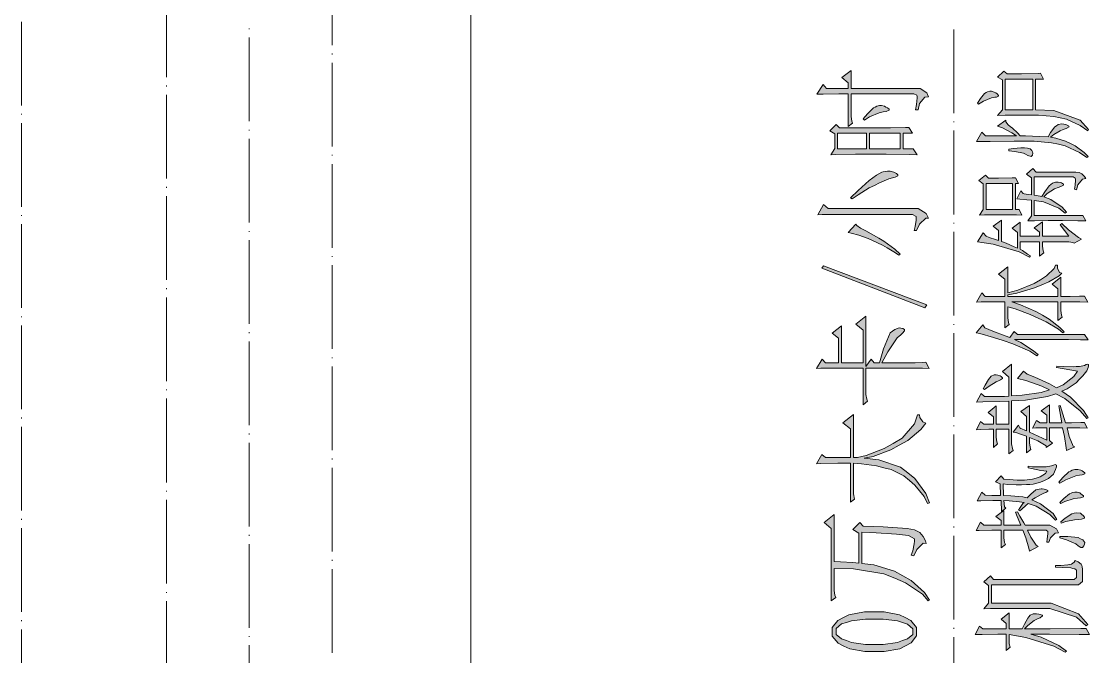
# Model space of a CAD drawing. Header units: millimetres. Extents: x 210 to 63265, y -7201 to 22496.
# Drawn here: x 34026 to 36604, y 9044 to 10577 of the extents above; entities that cross this region are included whole.
import ezdxf

# ---------------------------------------------------------------- set-up
doc = ezdxf.new("R2010")
doc.units = ezdxf.units.MM

msp = doc.modelspace()

# ---------------------------------------------------------------- hatches: boundary and pattern name
h = msp.add_hatch(color=0)
h.dxf.hatch_style = 2
h.paths.add_polyline_path([(36021, 10402.1), (35998.5, 10402.1), (35960.7, 10401.8), (35945.7, 10401.2), (35960.7, 10424.5), (35968.8, 10415.2), (36021, 10415.2), (36021, 10429.1), (36006, 10441.3), (36028, 10458.8), (36028, 10415.2), (36183.6, 10415.2), (36194.7, 10415.2), (36210.4, 10405), (36214.9, 10394.8), (36206.3, 10394.3), (36193.4, 10379), (36189.5, 10364), (36183.6, 10364), (36185.9, 10376.7), (36187.7, 10392.5), (36187.2, 10395.7), (36186.5, 10398.9), (36179.5, 10402.1), (36173.2, 10402.1), (36028, 10402.1), (36028, 10353.8), (36028, 10347.9), (36029.8, 10336.6), (36031.5, 10331.6), (36021, 10323.2)])
h = msp.add_hatch(color=0)
h.paths.add_polyline_path([(36599, 10313), (36581.1, 10325.7), (36547.7, 10341.3), (36532.3, 10344.3), (36516.9, 10347.2), (36480.6, 10350.6), (36459.6, 10350.8), (36438.7, 10351), (36399.7, 10350.8), (36381.6, 10350.2), (36393.3, 10363.3), (36393.3, 10435.8), (36381.6, 10442.4), (36396.8, 10457.2), (36404.9, 10450.6), (36439.2, 10450.6), (36479.3, 10451.1), (36485, 10451.7), (36492, 10437.7), (36473.4, 10437.7), (36473.4, 10363.3), (36517.1, 10362.4), (36581.1, 10338.6), (36601.3, 10315.9)])
h.paths.add_polyline_path([(36400.2, 10363.3), (36466.4, 10363.3), (36466.4, 10437.7), (36400.2, 10437.7)])
h = msp.add_hatch(color=0)
h.dxf.hatch_style = 2
h.paths.add_polyline_path([(36333, 10380.1), (36340, 10390.7), (36350.3, 10403.2), (36353.7, 10405.2), (36357.3, 10407), (36362.5, 10408.9), (36364.3, 10408.9), (36367.2, 10408.9), (36373.6, 10406.6), (36377, 10404.3), (36380.6, 10401.9), (36384, 10398.5), (36384, 10397.7), (36384, 10396.2), (36379.3, 10394.4), (36374.7, 10394.1), (36367.2, 10392.6), (36347.5, 10384.2), (36335.3, 10377.3)])
h = msp.add_hatch(color=0)
h.dxf.hatch_style = 2
h.paths.add_polyline_path([(36057.1, 10341.8), (36067.5, 10353.8), (36082, 10368.1), (36086.1, 10370.1), (36090, 10372.2), (36096.5, 10374.4), (36098.8, 10374.4), (36101.7, 10374.4), (36108.5, 10372.2), (36112.2, 10370.1), (36116, 10368.1), (36119.7, 10365.1), (36119.7, 10364), (36119.7, 10362.8), (36112.8, 10359.9), (36105.8, 10358.5), (36095.4, 10356.1), (36072.7, 10346.5), (36060.5, 10339)])
h = msp.add_hatch(color=0)
h.dxf.hatch_style = 2
h.paths.add_polyline_path([(36330.7, 10287.1), (36343.4, 10309.5), (36352.7, 10301), (36427.1, 10301), (36416, 10308.4), (36393.3, 10320), (36381.6, 10324.3), (36401.5, 10338.3), (36401.5, 10335), (36406.7, 10327.5), (36411.9, 10323.4), (36417.2, 10319.1), (36429.4, 10308), (36436.4, 10301), (36449.1, 10301), (36482.9, 10299.6), (36503.8, 10298.2), (36509.6, 10308.9), (36519.4, 10322.3), (36523.5, 10325.2), (36527.6, 10328.1), (36536.6, 10329.9), (36541.6, 10329), (36546.4, 10328.1), (36552.3, 10325.4), (36553.2, 10323.8), (36554.1, 10322.2), (36547.3, 10318.2), (36539.8, 10315.9), (36532.3, 10313), (36517.1, 10303.9), (36509.6, 10297.3), (36521.7, 10295.5), (36545.7, 10288), (36557.3, 10282.4), (36568.9, 10276.9), (36590.4, 10261), (36600.3, 10250.8), (36596.7, 10249), (36579.3, 10261), (36545, 10276.9), (36528.2, 10280.7), (36511.3, 10284.2), (36470, 10288), (36445.7, 10288), (36421.2, 10288), (36363.8, 10287.6)])
h = msp.add_hatch(color=0)
h.paths.add_polyline_path([(36095.4, 10320.4), (36123.3, 10320.4), (36159.3, 10320.9), (36167.3, 10321.3), (36176.6, 10307.5), (36153.4, 10307.5), (36153.4, 10269.2), (36177.9, 10269.2), (36187.2, 10255.4), (36168.6, 10255.8), (36112.8, 10256.3), (36075.7, 10256.3), (36038.5, 10256.3), (35990.4, 10255.8), (35979.3, 10255.4), (35988.6, 10270.3), (35988.6, 10305.5), (35977, 10313), (35992, 10327.9), (36000.2, 10320.4)])
h.paths.add_polyline_path([(36072.2, 10269.2), (36146.4, 10269.2), (36146.4, 10307.5), (36072.2, 10307.5)])
h.paths.add_polyline_path([(35995.6, 10269.2), (36065.2, 10269.2), (36065.2, 10307.5), (35995.6, 10307.5)])
h = msp.add_hatch(color=0)
h.dxf.hatch_style = 2
h.paths.add_polyline_path([(36408.5, 10268.5), (36420.1, 10270.3), (36437.5, 10272.2), (36443.4, 10272.2), (36446.8, 10272.2), (36453.4, 10271.4), (36456.6, 10270.3), (36459.8, 10269.4), (36464.1, 10265.3), (36465.4, 10262.1), (36466.4, 10258.7), (36465.9, 10254.2), (36464.1, 10252.7), (36462.5, 10251.3), (36454.8, 10253.1), (36449.1, 10256.5), (36443.9, 10259.2), (36423.5, 10263.3), (36408.5, 10264.7)])
h = msp.add_hatch(color=0)
h.dxf.hatch_style = 2
h.paths.add_polyline_path([(36026.9, 10151.3), (36045, 10168.8), (36071.6, 10193), (36080.4, 10199.6), (36089, 10206.1), (36101.9, 10213.2), (36105.8, 10213.9), (36109.9, 10214.6), (36115.6, 10215.4), (36117.4, 10215.4), (36122.6, 10215.4), (36131, 10213.6), (36134.2, 10211.6), (36137.5, 10209.8), (36140.7, 10207), (36140.7, 10206.1), (36140.7, 10204.3), (36134.2, 10201), (36127.8, 10199.6), (36118.7, 10196.8), (36096.8, 10187.8), (36084.3, 10181.4), (36072, 10175.1), (36045, 10158.6), (36030.5, 10148.5)])
h = msp.add_hatch(color=0)
h.dxf.hatch_style = 2
h.paths.add_polyline_path([(36428.2, 10148.6), (36437.5, 10168.1), (36443.2, 10161.7), (36445.5, 10161.2), (36455.3, 10159.7), (36463, 10158.8), (36463, 10199.8), (36451.4, 10208), (36466.4, 10222), (36474.7, 10213.6), (36566.4, 10213.6), (36570.6, 10213.6), (36578.1, 10212.3), (36581.5, 10210.9), (36585, 10209.5), (36591.5, 10203), (36594.3, 10197.8), (36586.1, 10196), (36575.2, 10182.4), (36572.2, 10170.8), (36567.5, 10171.9), (36568.8, 10181.5), (36569.7, 10193.9), (36569.3, 10196.4), (36569.1, 10199.1), (36563.6, 10201.6), (36558.2, 10201.6), (36470, 10201.6), (36470, 10157.9), (36474.7, 10157), (36484, 10155.1), (36488.6, 10154.2), (36495.6, 10165.8), (36506.3, 10180.5), (36510.1, 10183.5), (36513.8, 10186.6), (36521, 10189.4), (36524.6, 10189.4), (36527.4, 10189.4), (36533, 10188.3), (36535.7, 10187.1), (36538.2, 10186), (36540.9, 10183.9), (36540.9, 10183), (36540.9, 10181.5), (36534.4, 10178.3), (36528, 10176.5), (36518.7, 10173.1), (36501.3, 10161.7), (36493.3, 10153.3), (36510.1, 10147.2), (36537.3, 10129.1), (36547.8, 10117), (36544.3, 10114.3), (36529.2, 10126.3), (36492, 10141.7), (36470, 10144.9), (36470, 10108.6), (36587.4, 10108.6), (36594.3, 10095.7), (36575.2, 10096), (36538.5, 10096.6), (36521.2, 10096.6), (36503.6, 10096.6), (36470.6, 10096), (36454.8, 10095.7), (36463, 10107.7), (36463, 10145.8), (36452.5, 10146.7), (36435.1, 10148.1)])
h = msp.add_hatch(color=0)
h.paths.add_polyline_path([(36424.6, 10185.8), (36424.6, 10123.4), (36433.9, 10123.4), (36439.8, 10109.6), (36426.9, 10110), (36401.1, 10110.5), (36388.1, 10110.5), (36375, 10110.5), (36349.8, 10110), (36337.6, 10109.6), (36346.9, 10123.4), (36346.9, 10184.8), (36336.4, 10193.2), (36352.7, 10206.2), (36359.6, 10198.7), (36384, 10198.7), (36416.5, 10199.3), (36424.6, 10199.8), (36431.6, 10185.8)])
h.paths.add_polyline_path([(36353.9, 10123.4), (36417.6, 10123.4), (36417.6, 10185.8), (36353.9, 10185.8)])
h = msp.add_hatch(color=0)
h.dxf.hatch_style = 2
h.paths.add_polyline_path([(36004.9, 10111.2), (35986.8, 10111.2), (35958.4, 10110.9), (35948, 10110.3), (35961.8, 10135.4), (35972.3, 10125.2), (36176.6, 10125.2), (36190, 10125.2), (36209.2, 10113.6), (36214.9, 10101.9), (36208.1, 10102.5), (36193.4, 10087.6), (36185.9, 10072.2), (36180.2, 10072.2), (36182.5, 10082.4), (36184.9, 10097.3), (36184.9, 10101.9), (36184.9, 10106.6), (36176.6, 10111.2), (36168.6, 10111.2)])
h = msp.add_hatch(color=0)
h.dxf.hatch_style = 2
h.paths.add_polyline_path([(36021.2, 10067.6), (36039.8, 10088), (36041.9, 10084.2), (36050.7, 10077.8), (36057.1, 10075.1), (36063.4, 10071.7), (36082.4, 10061.3), (36094.9, 10054.2), (36107.2, 10046.8), (36133.2, 10027.7), (36146.4, 10015.5), (36143, 10012.7), (36134.8, 10018.8), (36115.1, 10030.9), (36103.5, 10036.8), (36091.8, 10042.9), (36068.9, 10052.9), (36057.7, 10056.9), (36046.4, 10060.8), (36028.1, 10066.2)])
h = msp.add_hatch(color=0)
h.dxf.hatch_style = 2
h.paths.add_polyline_path([(36553.7, 10058.5), (36532.8, 10086.4), (36536.2, 10089.1), (36553, 10074.2), (36576.8, 10055.6), (36583.8, 10051.9), (36566.4, 10041.7), (36562.9, 10043.6), (36553.6, 10045.4), (36547.8, 10045.4), (36489.7, 10045.4), (36489.7, 10040.8), (36489.7, 10034.7), (36491.5, 10023.6), (36493.3, 10018.4), (36482.7, 10010.2), (36482.7, 10045.4), (36436.2, 10045.4), (36436.2, 10027.7), (36441.4, 10024.1), (36453.7, 10015.7), (36460.7, 10011.1), (36458.4, 10008.2), (36433.3, 10020.7), (36370.6, 10039.3), (36332.8, 10045.4), (36346.8, 10066.9), (36353.7, 10058.5), (36361.2, 10055.6), (36376.5, 10050.6), (36384, 10048.3), (36384, 10072.4), (36371.1, 10082.6), (36390.9, 10097.5), (36390.9, 10046.3), (36402.6, 10041.7), (36421.7, 10033.2), (36429.2, 10029.7), (36429.2, 10067.8), (36416.5, 10078), (36436.2, 10092.8), (36436.2, 10058.5), (36482.7, 10058.5), (36482.7, 10068.7), (36470, 10078.9), (36489.7, 10093.7), (36489.7, 10058.5)])
h = msp.add_hatch(color=0)
h.dxf.hatch_style = 2
h.paths.add_polyline_path([(36210.4, 9892.8), (36205.8, 9886.2), (35957.1, 9981.2), (35961.8, 9987.6)])
h = msp.add_hatch(color=0)
h.dxf.hatch_style = 2
h.paths.add_polyline_path([(36545.7, 9913.4), (36556.6, 9913.4), (36579.3, 9913.9), (36590.9, 9914.3), (36599, 9899.4), (36580.4, 9900), (36555.5, 9900.3), (36549.1, 9900.3), (36534.1, 9900.3), (36534.1, 9885.5), (36534.1, 9879.6), (36535.7, 9868.3), (36537.5, 9863.3), (36527.1, 9854.9), (36527.1, 9900.3), (36415.6, 9900.3), (36437.1, 9893.4), (36474.1, 9877.3), (36489.9, 9867.9), (36505.6, 9858.6), (36531.7, 9838.6), (36542.1, 9827.9), (36538.7, 9825.2), (36528.2, 9834), (36498.6, 9851.8), (36479.5, 9861), (36460.4, 9869.9), (36423.7, 9883.7), (36406.3, 9888.3), (36406.3, 9867.9), (36406.3, 9861.9), (36408.1, 9850.6), (36409.7, 9845.6), (36399.4, 9837.2), (36399.4, 9900.3), (36364.5, 9900.3), (36358.6, 9900.3), (36341.7, 9900), (36330.7, 9899.4), (36343.5, 9921.8), (36351.6, 9913.4), (36399.4, 9913.4), (36399.4, 9955.2), (36384.1, 9967.4), (36406.3, 9984.9), (36406.3, 9921.8), (36430.7, 9928.2), (36469.8, 9944.3), (36484.7, 9953.8), (36499.5, 9963.3), (36517.8, 9980.8), (36521.2, 9988.7), (36525.8, 9988.7), (36525.8, 9981.4), (36531.2, 9971.5), (36536.4, 9969.2), (36529.9, 9962.8), (36504.9, 9948.4), (36486.5, 9940.8), (36467.9, 9933.2), (36427.8, 9921.3), (36406.3, 9917.1), (36406.3, 9913.4), (36527.1, 9913.4), (36527.1, 9932), (36513.1, 9943.1), (36534.1, 9959.9), (36534.1, 9913.4)])
h = msp.add_hatch(color=0)
h.dxf.hatch_style = 2
h.paths.add_polyline_path([(36216.2, 9739.5), (36200.6, 9739.9), (36175.6, 9740.4), (36166.3, 9740.4), (36063.9, 9740.4), (36063.9, 9682.8), (36063.9, 9676.7), (36065.7, 9665.6), (36067.5, 9660.4), (36057, 9652), (36057, 9740.4), (35983.8, 9740.4), (35974.7, 9740.4), (35954.8, 9739.9), (35944.4, 9739.5), (35958.4, 9761.7), (35966.4, 9753.5), (35997.7, 9753.5), (35997.7, 9812.8), (35982.7, 9825), (36004.7, 9842.7), (36004.7, 9753.5), (36057, 9753.5), (36057, 9832.3), (36039.6, 9846.3), (36063.9, 9865.8), (36063.9, 9744.2), (36076.8, 9761.7), (36083.8, 9753.5), (36096.5, 9753.5), (36106.3, 9787.3), (36122.1, 9825.4), (36128, 9829.7), (36133.7, 9833.8), (36143.9, 9837.4), (36148.2, 9836.6), (36152.7, 9835.9), (36157, 9833.8), (36157, 9832.3), (36157, 9830.6), (36152.3, 9824.5), (36147.7, 9820.4), (36139.6, 9813.4), (36116.9, 9779.9), (36102.4, 9753.5), (36172.2, 9753.5), (36182.5, 9753.5), (36200.6, 9753.8), (36208.1, 9754.4)])
h = msp.add_hatch(color=0)
h.dxf.hatch_style = 2
h.paths.add_polyline_path([(36600.1, 9808.4), (36581.6, 9808.9), (36552.5, 9809.3), (36542.1, 9809.3), (36422.4, 9809.3), (36437.6, 9801.9), (36466.1, 9783.7), (36479.3, 9773.1), (36475.9, 9770.3), (36459.1, 9781), (36418.7, 9799.3), (36395.2, 9806.9), (36371.6, 9814.6), (36338.9, 9823.8), (36329.6, 9825.2), (36345.9, 9844.7), (36350.5, 9837.2), (36369.7, 9829.8), (36399.9, 9818.2), (36410.8, 9813.9), (36421.4, 9828.8), (36429.4, 9821.4), (36590.9, 9821.4)])
h = msp.add_hatch(color=0)
h.dxf.hatch_style = 2
h.paths.add_polyline_path([(36330.7, 9591.7), (36340, 9611.4), (36348, 9604.8), (36371.3, 9604.8), (36371.3, 9622.5), (36358.4, 9633.6), (36378.2, 9649.5), (36378.2, 9604.8), (36408.5, 9604.8), (36408.5, 9660.6), (36385.2, 9660.1), (36346.2, 9659.2), (36330.7, 9658.6), (36342.3, 9679.2), (36350.3, 9671.7), (36369.5, 9671.7), (36398.6, 9672.2), (36408.5, 9672.6), (36408.5, 9718.2), (36393.4, 9732.2), (36415.5, 9749.9), (36415.5, 9673.7), (36440.5, 9674.9), (36486.3, 9681.9), (36507.2, 9687.6), (36488.6, 9696.9), (36449.8, 9710.7), (36429.4, 9715.4), (36444.4, 9733.1), (36452.7, 9725.7), (36471.3, 9718.8), (36506.7, 9702.5), (36523.5, 9693.2), (36539.8, 9700.1), (36565.4, 9720), (36574.7, 9733.1), (36523.5, 9741.5), (36524.8, 9745.2), (36540.3, 9744.3), (36563.6, 9743.8), (36571.3, 9744.3), (36578.8, 9744.7), (36590.9, 9747), (36595.6, 9749), (36598.5, 9749.9), (36601.3, 9749), (36601.3, 9747), (36601.3, 9746.1), (36599.9, 9741.5), (36598.5, 9737.7), (36597, 9734), (36587.5, 9722), (36579.3, 9713.6), (36571.3, 9705.2), (36549.6, 9690.8), (36536.4, 9684.8), (36557.3, 9670.3), (36589.2, 9638.2), (36600.3, 9620.5), (36596.7, 9618.7), (36580.6, 9637.4), (36543.4, 9667.1), (36522.4, 9678.3), (36502, 9671.7), (36448.5, 9663.3), (36415.5, 9661.5), (36415.5, 9564), (36415.5, 9557.9), (36417.2, 9546.7), (36418.9, 9541.6), (36408.5, 9533.2), (36408.5, 9592.8), (36378.2, 9592.8), (36378.2, 9579.8), (36378.2, 9573.7), (36380, 9562.6), (36381.6, 9557.4), (36371.3, 9549), (36371.3, 9592.8), (36360.2, 9592.8), (36340, 9592.3)])
h = msp.add_hatch(color=0)
h.dxf.hatch_style = 2
h.paths.add_polyline_path([(36346.9, 9690.3), (36351.6, 9699.6), (36359.3, 9712.8), (36362.5, 9716.8), (36365.7, 9720.7), (36373.2, 9724.3), (36377.7, 9723.8), (36382, 9723.4), (36388.1, 9721.4), (36389.9, 9720), (36391.7, 9718.8), (36393.4, 9716.8), (36393.4, 9715), (36388.8, 9711.8), (36384.1, 9709.8), (36377.7, 9707.5), (36360.9, 9696.9), (36350.3, 9688.5)])
h = msp.add_hatch(color=0)
h.dxf.hatch_style = 2
h.paths.add_polyline_path([(36547.8, 9541.6), (36547.3, 9548.1), (36542.6, 9575.5), (36538.5, 9596.4), (36507.2, 9596.4), (36507.2, 9565.8), (36514.2, 9559.4), (36499, 9549), (36499, 9552.7), (36478.8, 9564.9), (36458.6, 9573.1), (36458.6, 9565.8), (36458.6, 9560.3), (36460.2, 9549.5), (36462, 9544.3), (36451.6, 9536.1), (36451.6, 9576), (36441.6, 9579.8), (36425.5, 9584.8), (36419, 9586.2), (36431.7, 9603), (36435.3, 9596.4), (36437.6, 9595.1), (36445.7, 9591.4), (36451.6, 9589.1), (36451.6, 9623.4), (36437.6, 9635.6), (36458.6, 9650.4), (36458.6, 9586.2), (36500.2, 9566.7), (36500.2, 9596.4), (36491.5, 9596.4), (36474.1, 9596), (36465.4, 9595.5), (36475.7, 9614.1), (36484, 9608.6), (36500.2, 9608.6), (36500.2, 9627.2), (36486.3, 9637.4), (36507.2, 9652.2), (36507.2, 9608.6), (36536.2, 9608.6), (36529.2, 9649.5), (36532.8, 9650.4), (36545.5, 9608.6), (36560.2, 9608.6), (36582.7, 9609.1), (36590.9, 9609.4), (36597.9, 9595.5), (36579.9, 9596), (36555.5, 9596.4), (36549.1, 9596.4), (36554.3, 9575.5), (36563.6, 9552.4), (36567.7, 9550.1)])
h = msp.add_hatch(color=0)
h.dxf.hatch_style = 2
h.paths.add_polyline_path([(36026.9, 9510.9), (35996.1, 9510.9), (35954.8, 9510.3), (35944.4, 9509.8), (35957.1, 9532.2), (35966.4, 9524.8), (36026.9, 9524.8), (36026.9, 9593.5), (36008.3, 9608.4), (36033.9, 9628.8), (36033.9, 9524.8), (36043.2, 9524.8), (36064.6, 9529.3), (36107.9, 9546.3), (36129.8, 9558.6), (36151.6, 9571), (36180.9, 9605.7), (36188.4, 9627.9), (36193.1, 9627.9), (36193.6, 9620.9), (36201.1, 9610.7), (36208.1, 9607.5), (36196.5, 9592.1), (36164.6, 9565.6), (36144.3, 9554.5), (36123.9, 9543.3), (36081.5, 9527.5), (36059.5, 9522.9), (36094.9, 9518.7), (36147.5, 9501), (36164.6, 9487.6), (36181.8, 9474), (36208.1, 9437.9), (36217.4, 9415), (36212.8, 9414.1), (36204.2, 9430.4), (36182, 9457.7), (36168.8, 9469), (36155.3, 9480.1), (36124.6, 9495.7), (36107, 9500.1), (36089.7, 9504.4), (36053, 9509.8), (36033.9, 9510.9), (36033.9, 9437.4), (36036.2, 9424.3), (36026.9, 9417)])
h = msp.add_hatch(color=0)
h.dxf.hatch_style = 2
h.paths.add_polyline_path([(36391.1, 9394.8), (36390.1, 9420.7), (36369.7, 9420.7), (36340.7, 9420.4), (36331.9, 9419.8), (36343.5, 9441.3), (36351.6, 9433.8), (36367.3, 9433.2), (36385.9, 9432.9), (36388.8, 9432.9), (36387.7, 9460.8), (36376.1, 9466.3), (36390.1, 9480.3), (36397, 9472.8), (36409.2, 9471.5), (36428.9, 9470.1), (36436.6, 9470.1), (36446.4, 9470.1), (36465.5, 9472.6), (36474.8, 9475.1), (36484.1, 9477.8), (36496.9, 9485.8), (36500.4, 9491.4), (36485.9, 9493.7), (36463.2, 9498), (36455, 9499.8), (36455, 9503.5), (36466.1, 9502.6), (36484.3, 9501.9), (36491.7, 9502.1), (36499, 9502.3), (36511.3, 9504.4), (36516.7, 9506.2), (36520.1, 9507.7), (36523.7, 9506.2), (36523.7, 9503.5), (36523.7, 9502.6), (36521.4, 9495.8), (36519, 9489.9), (36516.7, 9484.2), (36504.4, 9474), (36494.5, 9469.6), (36484.7, 9465.1), (36467, 9460.2), (36459.1, 9459.9), (36451.2, 9459.4), (36439.4, 9458.8), (36435.3, 9458.8), (36426, 9458.8), (36405.6, 9459.9), (36394.7, 9460.8), (36395.8, 9432.9), (36413.8, 9432.3), (36442.3, 9429.7), (36452.7, 9427.3), (36461.4, 9436.6), (36474, 9446.8), (36477.7, 9447.7), (36481.5, 9448.6), (36486.5, 9449.5), (36487.5, 9449.5), (36489.3, 9449.5), (36494, 9448.6), (36496.9, 9447.7), (36499.9, 9446.8), (36502.8, 9444.9), (36502.8, 9444), (36502.8, 9443.1), (36498.1, 9440.2), (36493.5, 9438.4), (36486.5, 9435.6), (36472, 9427.7), (36464.3, 9422.7), (36485.2, 9412.8), (36515.5, 9389.2), (36524.8, 9375.3), (36521.4, 9373.3), (36507.4, 9387.3), (36474.3, 9407.3), (36455, 9413.4), (36449.8, 9409.1), (36440, 9400.3), (36435.3, 9395.7), (36431.9, 9397.5), (36435.8, 9404.1), (36442.8, 9413.4), (36445.7, 9416.1), (36434.2, 9418), (36409.7, 9420.4), (36397, 9420.7), (36398.1, 9405.9), (36401.7, 9402.1)])
h = msp.add_hatch(color=0)
h.dxf.hatch_style = 2
h.paths.add_polyline_path([(36531.6, 9462.6), (36529.2, 9465.4), (36539.2, 9476.5), (36553.2, 9489.8), (36557.1, 9491.9), (36561.3, 9494.1), (36568.2, 9496), (36571.1, 9496), (36575.2, 9496), (36582.5, 9494.2), (36585.6, 9492.3), (36588.8, 9490.5), (36592, 9487.6), (36592, 9486.7), (36592, 9485.3), (36585.6, 9483), (36579.3, 9482.1), (36570, 9480.6), (36546.2, 9471)])
h = msp.add_hatch(color=0)
h.dxf.hatch_style = 2
h.paths.add_polyline_path([(36531.7, 9416.1), (36541.6, 9425.9), (36555.2, 9437), (36558.9, 9438.4), (36562.7, 9439.9), (36568.2, 9441.3), (36570, 9441.3), (36573.4, 9441.3), (36579.9, 9439.1), (36582.7, 9437), (36585.6, 9435), (36588.6, 9432.3), (36588.6, 9430), (36581.6, 9427.3), (36574.7, 9426.4), (36564.1, 9425), (36543.9, 9418.4), (36534.1, 9413.4)])
h = msp.add_hatch(color=0)
h.dxf.hatch_style = 2
h.paths.add_polyline_path([(36057.1, 9359.4), (36105.8, 9357.4), (36163.4, 9353.6), (36172.2, 9351.8), (36180.7, 9350.1), (36193.6, 9343.4), (36197.7, 9338.8), (36201.7, 9334.1), (36207.6, 9323.6), (36209.4, 9317.5), (36201.7, 9317.9), (36186.6, 9303), (36179.1, 9287.8), (36173.2, 9288.7), (36176.8, 9299.2), (36180.6, 9316.2), (36180.7, 9322.5), (36181.1, 9328.8), (36166.8, 9336.8), (36152.3, 9338.4), (36137.8, 9340), (36088.4, 9343.1), (36053.6, 9344.3), (36053.6, 9269.2), (36083.2, 9265.4), (36133, 9250.6), (36153, 9239.3), (36173.1, 9228.2), (36205.3, 9198.9), (36217.4, 9180.8), (36214, 9179), (36200.1, 9195.3), (36159.6, 9222.5), (36133.2, 9233.4), (36106.7, 9244.3), (36033.7, 9256.1), (35987.2, 9257), (35987.2, 9209.6), (35987.2, 9203.5), (35989, 9192.4), (35990.8, 9187.3), (35980.2, 9179), (35980.2, 9353.6), (35962.9, 9367.6), (35987.2, 9387.3), (35987.2, 9273.8), (36002.4, 9273.3), (36032.1, 9271.5), (36046.6, 9270.1), (36046.6, 9342.5), (36032.6, 9350.9), (36048.9, 9367.6)])
h = msp.add_hatch(color=0)
h.dxf.hatch_style = 2
h.paths.add_polyline_path([(36390.1, 9349.2), (36367.3, 9349.2), (36337.1, 9348.8), (36329.6, 9348.3), (36340, 9368.7), (36348.2, 9361.3), (36390.1, 9361.3), (36390.1, 9372.4), (36377.2, 9382.6), (36396.8, 9396.6), (36396.8, 9361.3), (36437.6, 9361.3), (36435.3, 9366.9), (36428.9, 9382.6), (36424.8, 9392.8), (36429.4, 9393.9), (36435.3, 9383.1), (36444.6, 9366.9), (36448, 9361.3), (36496.9, 9361.3), (36507.9, 9361.7), (36523.5, 9352.4), (36528.2, 9342.7), (36520.6, 9342.2), (36509, 9331.1), (36505.1, 9320.4), (36500.4, 9320.4), (36501.5, 9328.8), (36502.8, 9340.2), (36502.8, 9343.1), (36502.8, 9346.1), (36498.6, 9349.2), (36494.5, 9349.2), (36453.9, 9349.2), (36462, 9332.5), (36474.8, 9313), (36479.5, 9310.2), (36458.6, 9299.1), (36457.3, 9306), (36449.3, 9331.1), (36442.3, 9349.2), (36396.8, 9349.2), (36396.8, 9337.2), (36396.8, 9331.1), (36398.6, 9320), (36400.4, 9314.8), (36390.1, 9306.4)])
h = msp.add_hatch(color=0)
h.dxf.hatch_style = 2
h.paths.add_polyline_path([(36534.1, 9369.7), (36544.4, 9378.5), (36560.7, 9388.7), (36566.4, 9390.1), (36572.3, 9391.6), (36581.3, 9390.1), (36584.5, 9387.3), (36587.7, 9384.6), (36590.9, 9380.8), (36590.9, 9379.9), (36590.9, 9378), (36584, 9375.6), (36577, 9375.3), (36567.2, 9374.7), (36546.2, 9370.1), (36535.1, 9366)])
h = msp.add_hatch(color=0)
h.dxf.hatch_style = 2
h.paths.add_polyline_path([(36531.7, 9330.6), (36531.7, 9334.3), (36550.9, 9334.3), (36575.7, 9331.6), (36581.6, 9328.8), (36587.4, 9325.9), (36592, 9319.3), (36590.9, 9315.3), (36589.7, 9311.4), (36586.3, 9307.3), (36584, 9307.3), (36582.2, 9307.3), (36578.1, 9309.6), (36575.7, 9311.9), (36570, 9316.6), (36548, 9325.9)])
h = msp.add_hatch(color=0)
h.dxf.hatch_style = 2
h.paths.add_polyline_path([(36366.6, 9173.5), (36467.7, 9173.5), (36510.6, 9173.5), (36576.5, 9147.5), (36599, 9121.4), (36595.6, 9118.7), (36571.8, 9139.7), (36507.8, 9160.4), (36467.7, 9160.4), (36411.9, 9160.4), (36396.1, 9160.4), (36364.3, 9160.1), (36348, 9159.5), (36359.6, 9173.5), (36359.6, 9216.2), (36348, 9224.6), (36364.3, 9239.5), (36371.3, 9230.2), (36560.7, 9230.2), (36566.4, 9230.2), (36572.3, 9234.8), (36572.3, 9239.5), (36572.3, 9250.6), (36572.3, 9252.9), (36567.7, 9256.3), (36563, 9257.2), (36558.4, 9258.1), (36537.5, 9259.5), (36521.2, 9259.9), (36521.2, 9264.5), (36533.9, 9264.5), (36551.1, 9265.6), (36555.3, 9266.5), (36559.8, 9267.4), (36566.4, 9272.1), (36568.8, 9275.8), (36575.7, 9272.9), (36583.6, 9267.2), (36584.5, 9264.2), (36585.4, 9261.1), (36586.3, 9255.2), (36586.3, 9252.6), (36586.3, 9233.1), (36586.3, 9225.2), (36577, 9217.1), (36567.7, 9217.1), (36366.6, 9217.1)])
h = msp.add_hatch(color=0)
h.paths.add_polyline_path([(36186.1, 9104.6), (36186.1, 9094.4), (36172.7, 9077.2), (36159.3, 9070.3), (36146, 9063.3), (36108.1, 9056.3), (36083.8, 9056.3), (36061.1, 9056.3), (36024.6, 9062.9), (36010.6, 9069.7), (35996.7, 9076.5), (35982.7, 9093.9), (35982.7, 9104.6), (35982.7, 9114.8), (35995.9, 9131.8), (36009.4, 9138.4), (36022.8, 9145.2), (36060, 9152), (36083.8, 9152), (36107.6, 9152), (36145.1, 9145.2), (36158.7, 9138.4), (36172.5, 9131.8), (36186.1, 9114.8)])
h.paths.add_polyline_path([(35992, 9104.6), (35992, 9098), (36004.5, 9087.1), (36017.1, 9082.8), (36029.4, 9078.3), (36062.9, 9073.8), (36083.8, 9073.8), (36105.8, 9073.8), (36140.1, 9078.3), (36152.3, 9082.8), (36164.5, 9087.1), (36176.8, 9098), (36176.8, 9104.6), (36176.8, 9111.6), (36164.5, 9122.5), (36152.3, 9126.4), (36140.1, 9130.4), (36105.8, 9134.3), (36083.8, 9134.3), (36062.9, 9134.3), (36029.4, 9130.5), (36017.1, 9126.8), (36004.5, 9123.2), (35992, 9111.9)])
h = msp.add_hatch(color=0)
h.dxf.hatch_style = 2
h.paths.add_polyline_path([(36446.8, 9111.2), (36508.5, 9111.2), (36582.7, 9111.8), (36595.6, 9112.1), (36603.6, 9097.3), (36578.1, 9097.8), (36507.2, 9098.2), (36462, 9098.2), (36486.3, 9091.2), (36529.4, 9070.8), (36547.8, 9057.4), (36544.4, 9055.4), (36517.1, 9069.4), (36449.8, 9090.3), (36409.6, 9097.3), (36409.6, 9074.9), (36411.9, 9066.7), (36402.6, 9059.2), (36402.6, 9098.2), (36382.4, 9098.2), (36344.4, 9097.8), (36327.1, 9097.3), (36337.5, 9117.7), (36345.7, 9111.2), (36402.6, 9111.2), (36402.6, 9124.3), (36389.9, 9134.5), (36409.6, 9150.2), (36409.6, 9111.2), (36441, 9111.2), (36446.2, 9122.3), (36454.5, 9137), (36457.3, 9140.6), (36460.2, 9144), (36467.7, 9147.5), (36472.3, 9147.5), (36475.2, 9147.5), (36481.1, 9146.8), (36484, 9146.1), (36486.8, 9145.4), (36489.9, 9144.3), (36489.9, 9143.8), (36489.9, 9142.4), (36484, 9138.2), (36478.2, 9135.4), (36470, 9131.3), (36454.5, 9119.1)])

# ---------------------------------------------------------------- linework, layer by layer
at = {"color": 0, "lineweight": 0}
for points in [[(35110.6, 6784.5), (35110.6, 12194.1)], [(34775.7, 10721.8), (34775.7, 10519.8)], [(34375.7, 10644.3), (34375.7, 10442.4)], [(34025.8, 10374.2), (34025.8, 10576.2)], [(34575.7, 10558.1), (34575.7, 10560.1)], [(36275.6, 10355.8), (36275.6, 10557.8)], [(34575.7, 10335.9), (34575.7, 10537.9)], [(34775.7, 10499.6), (34775.7, 10497.5)], [(34775.7, 10477.3), (34775.7, 10275.3)], [(34375.7, 10422.2), (34375.7, 10420.2)], [(34375.7, 10400), (34375.7, 10198)], [(34025.8, 10352), (34025.8, 10354)], [(34025.8, 10129.8), (34025.8, 10331.8)], [(34575.7, 10313.6), (34575.7, 10315.7)], [(36275.6, 10333.6), (36275.6, 10335.6)], [(36275.6, 10111.4), (36275.6, 10313.4)], [(34575.7, 10091.4), (34575.7, 10293.4)], [(34775.7, 10255.1), (34775.7, 10253.1)], [(34775.7, 10232.9), (34775.7, 10030.9)], [(34375.7, 10177.8), (34375.7, 10175.6)], [(34375.7, 10155.4), (34375.7, 9953.5)], [(34025.8, 10107.7), (34025.8, 10109.6)], [(34025.8, 9885.5), (34025.8, 10087.5)], [(36275.6, 10089.2), (36275.6, 10091.2)], [(34575.7, 10069.2), (34575.7, 10071.2)], [(36275.6, 9867.1), (36275.6, 10069)], [(34575.7, 9847), (34575.7, 10049)], [(34775.7, 10010.7), (34775.7, 10008.7)], [(34775.7, 9988.5), (34775.7, 9786.6)], [(34375.7, 9933.2), (34375.7, 9931.3)], [(34375.7, 9911.1), (34375.7, 9709.1)], [(34025.8, 9863.3), (34025.8, 9865.3)], [(34025.8, 9641.1), (34025.8, 9843.1)], [(34575.7, 9824.8), (34575.7, 9826.8)], [(36275.6, 9844.7), (36275.6, 9846.8)], [(36275.6, 9622.5), (36275.6, 9824.5)], [(34575.7, 9602.6), (34575.7, 9804.6)], [(34775.7, 9766.3), (34775.7, 9764.4)], [(34775.7, 9744.2), (34775.7, 9542.2)], [(34375.7, 9688.9), (34375.7, 9686.9)], [(34375.7, 9666.7), (34375.7, 9464.7)], [(34025.8, 9618.9), (34025.8, 9620.9)], [(34025.8, 9396.7), (34025.8, 9598.7)], [(36275.6, 9600.3), (36275.6, 9602.3)], [(34575.7, 9580.5), (34575.7, 9582.4)], [(36275.6, 9378.1), (36275.6, 9580.1)], [(34575.7, 9358.3), (34575.7, 9560.3)], [(34775.7, 9522), (34775.7, 9520)], [(34775.7, 9499.8), (34775.7, 9297.8)], [(34375.7, 9444.5), (34375.7, 9442.5)], [(34375.7, 9422.3), (34375.7, 9220.4)], [(34025.8, 9374.4), (34025.8, 9376.5)], [(36275.6, 9356), (36275.6, 9357.9)], [(34025.8, 9152.2), (34025.8, 9354.2)], [(34575.7, 9336.1), (34575.7, 9338.1)], [(36275.6, 9133.8), (36275.6, 9335.7)], [(34575.7, 9113.9), (34575.7, 9315.9)], [(34775.7, 9277.6), (34775.7, 9275.6)], [(34775.7, 9255.4), (34775.7, 9053.4)], [(34375.7, 9200.1), (34375.7, 9198.2)], [(34375.7, 9178), (34375.7, 8976)], [(34025.8, 9130), (34025.8, 9132)], [(34025.8, 8907.8), (34025.8, 9109.8)], [(36275.6, 9111.6), (36275.6, 9113.6)], [(34575.7, 9091.7), (34575.7, 9093.7)], [(36275.6, 8889.4), (36275.6, 9091.4)], [(34575.7, 8869.5), (34575.7, 9071.5)]]:
    msp.add_lwpolyline(points, dxfattribs=at)
for points in [[(36021, 10402.1), (35998.5, 10402.1), (35960.7, 10401.8), (35945.7, 10401.2), (35960.7, 10424.5), (35968.8, 10415.2), (36021, 10415.2), (36021, 10429.1), (36006, 10441.3), (36028, 10458.8), (36028, 10415.2), (36183.6, 10415.2), (36194.7, 10415.2), (36210.4, 10405), (36214.9, 10394.8), (36206.3, 10394.3), (36193.4, 10379), (36189.5, 10364), (36183.6, 10364), (36185.9, 10376.7), (36187.7, 10392.5), (36187.2, 10395.7), (36186.5, 10398.9), (36179.5, 10402.1), (36173.2, 10402.1), (36028, 10402.1), (36028, 10353.8), (36028, 10347.9), (36029.8, 10336.6), (36031.5, 10331.6), (36021, 10323.2)], [(36599, 10313), (36581.1, 10325.7), (36547.7, 10341.3), (36532.3, 10344.3), (36516.9, 10347.2), (36480.6, 10350.6), (36459.6, 10350.8), (36438.7, 10351), (36399.7, 10350.8), (36381.6, 10350.2), (36393.3, 10363.3), (36393.3, 10435.8), (36381.6, 10442.4), (36396.8, 10457.2), (36404.9, 10450.6), (36439.2, 10450.6), (36479.3, 10451.1), (36485, 10451.7), (36492, 10437.7), (36473.4, 10437.7), (36473.4, 10363.3), (36517.1, 10362.4), (36581.1, 10338.6), (36601.3, 10315.9)], [(36400.2, 10363.3), (36466.4, 10363.3), (36466.4, 10437.7), (36400.2, 10437.7)], [(36333, 10380.1), (36340, 10390.7), (36350.3, 10403.2), (36353.7, 10405.2), (36357.3, 10407), (36362.5, 10408.9), (36364.3, 10408.9), (36367.2, 10408.9), (36373.6, 10406.6), (36377, 10404.3), (36380.6, 10401.9), (36384, 10398.5), (36384, 10397.7), (36384, 10396.2), (36379.3, 10394.4), (36374.7, 10394.1), (36367.2, 10392.6), (36347.5, 10384.2), (36335.3, 10377.3)], [(36057.1, 10341.8), (36067.5, 10353.8), (36082, 10368.1), (36086.1, 10370.1), (36090, 10372.2), (36096.5, 10374.4), (36098.8, 10374.4), (36101.7, 10374.4), (36108.5, 10372.2), (36112.2, 10370.1), (36116, 10368.1), (36119.7, 10365.1), (36119.7, 10364), (36119.7, 10362.8), (36112.8, 10359.9), (36105.8, 10358.5), (36095.4, 10356.1), (36072.7, 10346.5), (36060.5, 10339)], [(36330.7, 10287.1), (36343.4, 10309.5), (36352.7, 10301), (36427.1, 10301), (36416, 10308.4), (36393.3, 10320), (36381.6, 10324.3), (36401.5, 10338.3), (36401.5, 10335), (36406.7, 10327.5), (36411.9, 10323.4), (36417.2, 10319.1), (36429.4, 10308), (36436.4, 10301), (36449.1, 10301), (36482.9, 10299.6), (36503.8, 10298.2), (36509.6, 10308.9), (36519.4, 10322.3), (36523.5, 10325.2), (36527.6, 10328.1), (36536.6, 10329.9), (36541.6, 10329), (36546.4, 10328.1), (36552.3, 10325.4), (36553.2, 10323.8), (36554.1, 10322.2), (36547.3, 10318.2), (36539.8, 10315.9), (36532.3, 10313), (36517.1, 10303.9), (36509.6, 10297.3), (36521.7, 10295.5), (36545.7, 10288), (36557.3, 10282.4), (36568.9, 10276.9), (36590.4, 10261), (36600.3, 10250.8), (36596.7, 10249), (36579.3, 10261), (36545, 10276.9), (36528.2, 10280.7), (36511.3, 10284.2), (36470, 10288), (36445.7, 10288), (36421.2, 10288), (36363.8, 10287.6)], [(36095.4, 10320.4), (36123.3, 10320.4), (36159.3, 10320.9), (36167.3, 10321.3), (36176.6, 10307.5), (36153.4, 10307.5), (36153.4, 10269.2), (36177.9, 10269.2), (36187.2, 10255.4), (36168.6, 10255.8), (36112.8, 10256.3), (36075.7, 10256.3), (36038.5, 10256.3), (35990.4, 10255.8), (35979.3, 10255.4), (35988.6, 10270.3), (35988.6, 10305.5), (35977, 10313), (35992, 10327.9), (36000.2, 10320.4)], [(35995.6, 10269.2), (36065.2, 10269.2), (36065.2, 10307.5), (35995.6, 10307.5)], [(36072.2, 10269.2), (36146.4, 10269.2), (36146.4, 10307.5), (36072.2, 10307.5)], [(36408.5, 10268.5), (36420.1, 10270.3), (36437.5, 10272.2), (36443.4, 10272.2), (36446.8, 10272.2), (36453.4, 10271.4), (36456.6, 10270.3), (36459.8, 10269.4), (36464.1, 10265.3), (36465.4, 10262.1), (36466.4, 10258.7), (36465.9, 10254.2), (36464.1, 10252.7), (36462.5, 10251.3), (36454.8, 10253.1), (36449.1, 10256.5), (36443.9, 10259.2), (36423.5, 10263.3), (36408.5, 10264.7)], [(36026.9, 10151.3), (36045, 10168.8), (36071.6, 10193), (36080.4, 10199.6), (36089, 10206.1), (36101.9, 10213.2), (36105.8, 10213.9), (36109.9, 10214.6), (36115.6, 10215.4), (36117.4, 10215.4), (36122.6, 10215.4), (36131, 10213.6), (36134.2, 10211.6), (36137.5, 10209.8), (36140.7, 10207), (36140.7, 10206.1), (36140.7, 10204.3), (36134.2, 10201), (36127.8, 10199.6), (36118.7, 10196.8), (36096.8, 10187.8), (36084.3, 10181.4), (36072, 10175.1), (36045, 10158.6), (36030.5, 10148.5)], [(36428.2, 10148.6), (36437.5, 10168.1), (36443.2, 10161.7), (36445.5, 10161.2), (36455.3, 10159.7), (36463, 10158.8), (36463, 10199.8), (36451.4, 10208), (36466.4, 10222), (36474.7, 10213.6), (36566.4, 10213.6), (36570.6, 10213.6), (36578.1, 10212.3), (36581.5, 10210.9), (36585, 10209.5), (36591.5, 10203), (36594.3, 10197.8), (36586.1, 10196), (36575.2, 10182.4), (36572.2, 10170.8), (36567.5, 10171.9), (36568.8, 10181.5), (36569.7, 10193.9), (36569.3, 10196.4), (36569.1, 10199.1), (36563.6, 10201.6), (36558.2, 10201.6), (36470, 10201.6), (36470, 10157.9), (36474.7, 10157), (36484, 10155.1), (36488.6, 10154.2), (36495.6, 10165.8), (36506.3, 10180.5), (36510.1, 10183.5), (36513.8, 10186.6), (36521, 10189.4), (36524.6, 10189.4), (36527.4, 10189.4), (36533, 10188.3), (36535.7, 10187.1), (36538.2, 10186), (36540.9, 10183.9), (36540.9, 10183), (36540.9, 10181.5), (36534.4, 10178.3), (36528, 10176.5), (36518.7, 10173.1), (36501.3, 10161.7), (36493.3, 10153.3), (36510.1, 10147.2), (36537.3, 10129.1), (36547.8, 10117), (36544.3, 10114.3), (36529.2, 10126.3), (36492, 10141.7), (36470, 10144.9), (36470, 10108.6), (36587.4, 10108.6), (36594.3, 10095.7), (36575.2, 10096), (36538.5, 10096.6), (36521.2, 10096.6), (36503.6, 10096.6), (36470.6, 10096), (36454.8, 10095.7), (36463, 10107.7), (36463, 10145.8), (36452.5, 10146.7), (36435.1, 10148.1)], [(36424.6, 10185.8), (36424.6, 10123.4), (36433.9, 10123.4), (36439.8, 10109.6), (36426.9, 10110), (36401.1, 10110.5), (36388.1, 10110.5), (36375, 10110.5), (36349.8, 10110), (36337.6, 10109.6), (36346.9, 10123.4), (36346.9, 10184.8), (36336.4, 10193.2), (36352.7, 10206.2), (36359.6, 10198.7), (36384, 10198.7), (36416.5, 10199.3), (36424.6, 10199.8), (36431.6, 10185.8)], [(36353.9, 10123.4), (36417.6, 10123.4), (36417.6, 10185.8), (36353.9, 10185.8)], [(36004.9, 10111.2), (35986.8, 10111.2), (35958.4, 10110.9), (35948, 10110.3), (35961.8, 10135.4), (35972.3, 10125.2), (36176.6, 10125.2), (36190, 10125.2), (36209.2, 10113.6), (36214.9, 10101.9), (36208.1, 10102.5), (36193.4, 10087.6), (36185.9, 10072.2), (36180.2, 10072.2), (36182.5, 10082.4), (36184.9, 10097.3), (36184.9, 10101.9), (36184.9, 10106.6), (36176.6, 10111.2), (36168.6, 10111.2)], [(36021.2, 10067.6), (36039.8, 10088), (36041.9, 10084.2), (36050.7, 10077.8), (36057.1, 10075.1), (36063.4, 10071.7), (36082.4, 10061.3), (36094.9, 10054.2), (36107.2, 10046.8), (36133.2, 10027.7), (36146.4, 10015.5), (36143, 10012.7), (36134.8, 10018.8), (36115.1, 10030.9), (36103.5, 10036.8), (36091.8, 10042.9), (36068.9, 10052.9), (36057.7, 10056.9), (36046.4, 10060.8), (36028.1, 10066.2)], [(36553.7, 10058.5), (36532.8, 10086.4), (36536.2, 10089.1), (36553, 10074.2), (36576.8, 10055.6), (36583.8, 10051.9), (36566.4, 10041.7), (36562.9, 10043.6), (36553.6, 10045.4), (36547.8, 10045.4), (36489.7, 10045.4), (36489.7, 10040.8), (36489.7, 10034.7), (36491.5, 10023.6), (36493.3, 10018.4), (36482.7, 10010.2), (36482.7, 10045.4), (36436.2, 10045.4), (36436.2, 10027.7), (36441.4, 10024.1), (36453.7, 10015.7), (36460.7, 10011.1), (36458.4, 10008.2), (36433.3, 10020.7), (36370.6, 10039.3), (36332.8, 10045.4), (36346.8, 10066.9), (36353.7, 10058.5), (36361.2, 10055.6), (36376.5, 10050.6), (36384, 10048.3), (36384, 10072.4), (36371.1, 10082.6), (36390.9, 10097.5), (36390.9, 10046.3), (36402.6, 10041.7), (36421.7, 10033.2), (36429.2, 10029.7), (36429.2, 10067.8), (36416.5, 10078), (36436.2, 10092.8), (36436.2, 10058.5), (36482.7, 10058.5), (36482.7, 10068.7), (36470, 10078.9), (36489.7, 10093.7), (36489.7, 10058.5)], [(36210.4, 9892.8), (36205.8, 9886.2), (35957.1, 9981.2), (35961.8, 9987.6)], [(36545.7, 9913.4), (36556.6, 9913.4), (36579.3, 9913.9), (36590.9, 9914.3), (36599, 9899.4), (36580.4, 9900), (36555.5, 9900.3), (36549.1, 9900.3), (36534.1, 9900.3), (36534.1, 9885.5), (36534.1, 9879.6), (36535.7, 9868.3), (36537.5, 9863.3), (36527.1, 9854.9), (36527.1, 9900.3), (36415.6, 9900.3), (36437.1, 9893.4), (36474.1, 9877.3), (36489.9, 9867.9), (36505.6, 9858.6), (36531.7, 9838.6), (36542.1, 9827.9), (36538.7, 9825.2), (36528.2, 9834), (36498.6, 9851.8), (36479.5, 9861), (36460.4, 9869.9), (36423.7, 9883.7), (36406.3, 9888.3), (36406.3, 9867.9), (36406.3, 9861.9), (36408.1, 9850.6), (36409.7, 9845.6), (36399.4, 9837.2), (36399.4, 9900.3), (36364.5, 9900.3), (36358.6, 9900.3), (36341.7, 9900), (36330.7, 9899.4), (36343.5, 9921.8), (36351.6, 9913.4), (36399.4, 9913.4), (36399.4, 9955.2), (36384.1, 9967.4), (36406.3, 9984.9), (36406.3, 9921.8), (36430.7, 9928.2), (36469.8, 9944.3), (36484.7, 9953.8), (36499.5, 9963.3), (36517.8, 9980.8), (36521.2, 9988.7), (36525.8, 9988.7), (36525.8, 9981.4), (36531.2, 9971.5), (36536.4, 9969.2), (36529.9, 9962.8), (36504.9, 9948.4), (36486.5, 9940.8), (36467.9, 9933.2), (36427.8, 9921.3), (36406.3, 9917.1), (36406.3, 9913.4), (36527.1, 9913.4), (36527.1, 9932), (36513.1, 9943.1), (36534.1, 9959.9), (36534.1, 9913.4)], [(36216.2, 9739.5), (36200.6, 9739.9), (36175.6, 9740.4), (36166.3, 9740.4), (36063.9, 9740.4), (36063.9, 9682.8), (36063.9, 9676.7), (36065.7, 9665.6), (36067.5, 9660.4), (36057, 9652), (36057, 9740.4), (35983.8, 9740.4), (35974.7, 9740.4), (35954.8, 9739.9), (35944.4, 9739.5), (35958.4, 9761.7), (35966.4, 9753.5), (35997.7, 9753.5), (35997.7, 9812.8), (35982.7, 9825), (36004.7, 9842.7), (36004.7, 9753.5), (36057, 9753.5), (36057, 9832.3), (36039.6, 9846.3), (36063.9, 9865.8), (36063.9, 9744.2), (36076.8, 9761.7), (36083.8, 9753.5), (36096.5, 9753.5), (36106.3, 9787.3), (36122.1, 9825.4), (36128, 9829.7), (36133.7, 9833.8), (36143.9, 9837.4), (36148.2, 9836.6), (36152.7, 9835.9), (36157, 9833.8), (36157, 9832.3), (36157, 9830.6), (36152.3, 9824.5), (36147.7, 9820.4), (36139.6, 9813.4), (36116.9, 9779.9), (36102.4, 9753.5), (36172.2, 9753.5), (36182.5, 9753.5), (36200.6, 9753.8), (36208.1, 9754.4)], [(36600.1, 9808.4), (36581.6, 9808.9), (36552.5, 9809.3), (36542.1, 9809.3), (36422.4, 9809.3), (36437.6, 9801.9), (36466.1, 9783.7), (36479.3, 9773.1), (36475.9, 9770.3), (36459.1, 9781), (36418.7, 9799.3), (36395.2, 9806.9), (36371.6, 9814.6), (36338.9, 9823.8), (36329.6, 9825.2), (36345.9, 9844.7), (36350.5, 9837.2), (36369.7, 9829.8), (36399.9, 9818.2), (36410.8, 9813.9), (36421.4, 9828.8), (36429.4, 9821.4), (36590.9, 9821.4)], [(36330.7, 9591.7), (36340, 9611.4), (36348, 9604.8), (36371.3, 9604.8), (36371.3, 9622.5), (36358.4, 9633.6), (36378.2, 9649.5), (36378.2, 9604.8), (36408.5, 9604.8), (36408.5, 9660.6), (36385.2, 9660.1), (36346.2, 9659.2), (36330.7, 9658.6), (36342.3, 9679.2), (36350.3, 9671.7), (36369.5, 9671.7), (36398.6, 9672.2), (36408.5, 9672.6), (36408.5, 9718.2), (36393.4, 9732.2), (36415.5, 9749.9), (36415.5, 9673.7), (36440.5, 9674.9), (36486.3, 9681.9), (36507.2, 9687.6), (36488.6, 9696.9), (36449.8, 9710.7), (36429.4, 9715.4), (36444.4, 9733.1), (36452.7, 9725.7), (36471.3, 9718.8), (36506.7, 9702.5), (36523.5, 9693.2), (36539.8, 9700.1), (36565.4, 9720), (36574.7, 9733.1), (36523.5, 9741.5), (36524.8, 9745.2), (36540.3, 9744.3), (36563.6, 9743.8), (36571.3, 9744.3), (36578.8, 9744.7), (36590.9, 9747), (36595.6, 9749), (36598.5, 9749.9), (36601.3, 9749), (36601.3, 9747), (36601.3, 9746.1), (36599.9, 9741.5), (36598.5, 9737.7), (36597, 9734), (36587.5, 9722), (36579.3, 9713.6), (36571.3, 9705.2), (36549.6, 9690.8), (36536.4, 9684.8), (36557.3, 9670.3), (36589.2, 9638.2), (36600.3, 9620.5), (36596.7, 9618.7), (36580.6, 9637.4), (36543.4, 9667.1), (36522.4, 9678.3), (36502, 9671.7), (36448.5, 9663.3), (36415.5, 9661.5), (36415.5, 9564), (36415.5, 9557.9), (36417.2, 9546.7), (36418.9, 9541.6), (36408.5, 9533.2), (36408.5, 9592.8), (36378.2, 9592.8), (36378.2, 9579.8), (36378.2, 9573.7), (36380, 9562.6), (36381.6, 9557.4), (36371.3, 9549), (36371.3, 9592.8), (36360.2, 9592.8), (36340, 9592.3)], [(36346.9, 9690.3), (36351.6, 9699.6), (36359.3, 9712.8), (36362.5, 9716.8), (36365.7, 9720.7), (36373.2, 9724.3), (36377.7, 9723.8), (36382, 9723.4), (36388.1, 9721.4), (36389.9, 9720), (36391.7, 9718.8), (36393.4, 9716.8), (36393.4, 9715), (36388.8, 9711.8), (36384.1, 9709.8), (36377.7, 9707.5), (36360.9, 9696.9), (36350.3, 9688.5)], [(36547.8, 9541.6), (36547.3, 9548.1), (36542.6, 9575.5), (36538.5, 9596.4), (36507.2, 9596.4), (36507.2, 9565.8), (36514.2, 9559.4), (36499, 9549), (36499, 9552.7), (36478.8, 9564.9), (36458.6, 9573.1), (36458.6, 9565.8), (36458.6, 9560.3), (36460.2, 9549.5), (36462, 9544.3), (36451.6, 9536.1), (36451.6, 9576), (36441.6, 9579.8), (36425.5, 9584.8), (36419, 9586.2), (36431.7, 9603), (36435.3, 9596.4), (36437.6, 9595.1), (36445.7, 9591.4), (36451.6, 9589.1), (36451.6, 9623.4), (36437.6, 9635.6), (36458.6, 9650.4), (36458.6, 9586.2), (36500.2, 9566.7), (36500.2, 9596.4), (36491.5, 9596.4), (36474.1, 9596), (36465.4, 9595.5), (36475.7, 9614.1), (36484, 9608.6), (36500.2, 9608.6), (36500.2, 9627.2), (36486.3, 9637.4), (36507.2, 9652.2), (36507.2, 9608.6), (36536.2, 9608.6), (36529.2, 9649.5), (36532.8, 9650.4), (36545.5, 9608.6), (36560.2, 9608.6), (36582.7, 9609.1), (36590.9, 9609.4), (36597.9, 9595.5), (36579.9, 9596), (36555.5, 9596.4), (36549.1, 9596.4), (36554.3, 9575.5), (36563.6, 9552.4), (36567.7, 9550.1)], [(36026.9, 9510.9), (35996.1, 9510.9), (35954.8, 9510.3), (35944.4, 9509.8), (35957.1, 9532.2), (35966.4, 9524.8), (36026.9, 9524.8), (36026.9, 9593.5), (36008.3, 9608.4), (36033.9, 9628.8), (36033.9, 9524.8), (36043.2, 9524.8), (36064.6, 9529.3), (36107.9, 9546.3), (36129.8, 9558.6), (36151.6, 9571), (36180.9, 9605.7), (36188.4, 9627.9), (36193.1, 9627.9), (36193.6, 9620.9), (36201.1, 9610.7), (36208.1, 9607.5), (36196.5, 9592.1), (36164.6, 9565.6), (36144.3, 9554.5), (36123.9, 9543.3), (36081.5, 9527.5), (36059.5, 9522.9), (36094.9, 9518.7), (36147.5, 9501), (36164.6, 9487.6), (36181.8, 9474), (36208.1, 9437.9), (36217.4, 9415), (36212.8, 9414.1), (36204.2, 9430.4), (36182, 9457.7), (36168.8, 9469), (36155.3, 9480.1), (36124.6, 9495.7), (36107, 9500.1), (36089.7, 9504.4), (36053, 9509.8), (36033.9, 9510.9), (36033.9, 9437.4), (36036.2, 9424.3), (36026.9, 9417)], [(36391.1, 9394.8), (36390.1, 9420.7), (36369.7, 9420.7), (36340.7, 9420.4), (36331.9, 9419.8), (36343.5, 9441.3), (36351.6, 9433.8), (36367.3, 9433.2), (36385.9, 9432.9), (36388.8, 9432.9), (36387.7, 9460.8), (36376.1, 9466.3), (36390.1, 9480.3), (36397, 9472.8), (36409.2, 9471.5), (36428.9, 9470.1), (36436.6, 9470.1), (36446.4, 9470.1), (36465.5, 9472.6), (36474.8, 9475.1), (36484.1, 9477.8), (36496.9, 9485.8), (36500.4, 9491.4), (36485.9, 9493.7), (36463.2, 9498), (36455, 9499.8), (36455, 9503.5), (36466.1, 9502.6), (36484.3, 9501.9), (36491.7, 9502.1), (36499, 9502.3), (36511.3, 9504.4), (36516.7, 9506.2), (36520.1, 9507.7), (36523.7, 9506.2), (36523.7, 9503.5), (36523.7, 9502.6), (36521.4, 9495.8), (36519, 9489.9), (36516.7, 9484.2), (36504.4, 9474), (36494.5, 9469.6), (36484.7, 9465.1), (36467, 9460.2), (36459.1, 9459.9), (36451.2, 9459.4), (36439.4, 9458.8), (36435.3, 9458.8), (36426, 9458.8), (36405.6, 9459.9), (36394.7, 9460.8), (36395.8, 9432.9), (36413.8, 9432.3), (36442.3, 9429.7), (36452.7, 9427.3), (36461.4, 9436.6), (36474, 9446.8), (36477.7, 9447.7), (36481.5, 9448.6), (36486.5, 9449.5), (36487.5, 9449.5), (36489.3, 9449.5), (36494, 9448.6), (36496.9, 9447.7), (36499.9, 9446.8), (36502.8, 9444.9), (36502.8, 9444), (36502.8, 9443.1), (36498.1, 9440.2), (36493.5, 9438.4), (36486.5, 9435.6), (36472, 9427.7), (36464.3, 9422.7), (36485.2, 9412.8), (36515.5, 9389.2), (36524.8, 9375.3), (36521.4, 9373.3), (36507.4, 9387.3), (36474.3, 9407.3), (36455, 9413.4), (36449.8, 9409.1), (36440, 9400.3), (36435.3, 9395.7), (36431.9, 9397.5), (36435.8, 9404.1), (36442.8, 9413.4), (36445.7, 9416.1), (36434.2, 9418), (36409.7, 9420.4), (36397, 9420.7), (36398.1, 9405.9), (36401.7, 9402.1)], [(36531.6, 9462.6), (36529.2, 9465.4), (36539.2, 9476.5), (36553.2, 9489.8), (36557.1, 9491.9), (36561.3, 9494.1), (36568.2, 9496), (36571.1, 9496), (36575.2, 9496), (36582.5, 9494.2), (36585.6, 9492.3), (36588.8, 9490.5), (36592, 9487.6), (36592, 9486.7), (36592, 9485.3), (36585.6, 9483), (36579.3, 9482.1), (36570, 9480.6), (36546.2, 9471)], [(36531.7, 9416.1), (36541.6, 9425.9), (36555.2, 9437), (36558.9, 9438.4), (36562.7, 9439.9), (36568.2, 9441.3), (36570, 9441.3), (36573.4, 9441.3), (36579.9, 9439.1), (36582.7, 9437), (36585.6, 9435), (36588.6, 9432.3), (36588.6, 9430), (36581.6, 9427.3), (36574.7, 9426.4), (36564.1, 9425), (36543.9, 9418.4), (36534.1, 9413.4)], [(36057.1, 9359.4), (36105.8, 9357.4), (36163.4, 9353.6), (36172.2, 9351.8), (36180.7, 9350.1), (36193.6, 9343.4), (36197.7, 9338.8), (36201.7, 9334.1), (36207.6, 9323.6), (36209.4, 9317.5), (36201.7, 9317.9), (36186.6, 9303), (36179.1, 9287.8), (36173.2, 9288.7), (36176.8, 9299.2), (36180.6, 9316.2), (36180.7, 9322.5), (36181.1, 9328.8), (36166.8, 9336.8), (36152.3, 9338.4), (36137.8, 9340), (36088.4, 9343.1), (36053.6, 9344.3), (36053.6, 9269.2), (36083.2, 9265.4), (36133, 9250.6), (36153, 9239.3), (36173.1, 9228.2), (36205.3, 9198.9), (36217.4, 9180.8), (36214, 9179), (36200.1, 9195.3), (36159.6, 9222.5), (36133.2, 9233.4), (36106.7, 9244.3), (36033.7, 9256.1), (35987.2, 9257), (35987.2, 9209.6), (35987.2, 9203.5), (35989, 9192.4), (35990.8, 9187.3), (35980.2, 9179), (35980.2, 9353.6), (35962.9, 9367.6), (35987.2, 9387.3), (35987.2, 9273.8), (36002.4, 9273.3), (36032.1, 9271.5), (36046.6, 9270.1), (36046.6, 9342.5), (36032.6, 9350.9), (36048.9, 9367.6)], [(36390.1, 9349.2), (36367.3, 9349.2), (36337.1, 9348.8), (36329.6, 9348.3), (36340, 9368.7), (36348.2, 9361.3), (36390.1, 9361.3), (36390.1, 9372.4), (36377.2, 9382.6), (36396.8, 9396.6), (36396.8, 9361.3), (36437.6, 9361.3), (36435.3, 9366.9), (36428.9, 9382.6), (36424.8, 9392.8), (36429.4, 9393.9), (36435.3, 9383.1), (36444.6, 9366.9), (36448, 9361.3), (36496.9, 9361.3), (36507.9, 9361.7), (36523.5, 9352.4), (36528.2, 9342.7), (36520.6, 9342.2), (36509, 9331.1), (36505.1, 9320.4), (36500.4, 9320.4), (36501.5, 9328.8), (36502.8, 9340.2), (36502.8, 9343.1), (36502.8, 9346.1), (36498.6, 9349.2), (36494.5, 9349.2), (36453.9, 9349.2), (36462, 9332.5), (36474.8, 9313), (36479.5, 9310.2), (36458.6, 9299.1), (36457.3, 9306), (36449.3, 9331.1), (36442.3, 9349.2), (36396.8, 9349.2), (36396.8, 9337.2), (36396.8, 9331.1), (36398.6, 9320), (36400.4, 9314.8), (36390.1, 9306.4)], [(36534.1, 9369.7), (36544.4, 9378.5), (36560.7, 9388.7), (36566.4, 9390.1), (36572.3, 9391.6), (36581.3, 9390.1), (36584.5, 9387.3), (36587.7, 9384.6), (36590.9, 9380.8), (36590.9, 9379.9), (36590.9, 9378), (36584, 9375.6), (36577, 9375.3), (36567.2, 9374.7), (36546.2, 9370.1), (36535.1, 9366)], [(36531.7, 9330.6), (36531.7, 9334.3), (36550.9, 9334.3), (36575.7, 9331.6), (36581.6, 9328.8), (36587.4, 9325.9), (36592, 9319.3), (36590.9, 9315.3), (36589.7, 9311.4), (36586.3, 9307.3), (36584, 9307.3), (36582.2, 9307.3), (36578.1, 9309.6), (36575.7, 9311.9), (36570, 9316.6), (36548, 9325.9)], [(36366.6, 9173.5), (36467.7, 9173.5), (36510.6, 9173.5), (36576.5, 9147.5), (36599, 9121.4), (36595.6, 9118.7), (36571.8, 9139.7), (36507.8, 9160.4), (36467.7, 9160.4), (36411.9, 9160.4), (36396.1, 9160.4), (36364.3, 9160.1), (36348, 9159.5), (36359.6, 9173.5), (36359.6, 9216.2), (36348, 9224.6), (36364.3, 9239.5), (36371.3, 9230.2), (36560.7, 9230.2), (36566.4, 9230.2), (36572.3, 9234.8), (36572.3, 9239.5), (36572.3, 9250.6), (36572.3, 9252.9), (36567.7, 9256.3), (36563, 9257.2), (36558.4, 9258.1), (36537.5, 9259.5), (36521.2, 9259.9), (36521.2, 9264.5), (36533.9, 9264.5), (36551.1, 9265.6), (36555.3, 9266.5), (36559.8, 9267.4), (36566.4, 9272.1), (36568.8, 9275.8), (36575.7, 9272.9), (36583.6, 9267.2), (36584.5, 9264.2), (36585.4, 9261.1), (36586.3, 9255.2), (36586.3, 9252.6), (36586.3, 9233.1), (36586.3, 9225.2), (36577, 9217.1), (36567.7, 9217.1), (36366.6, 9217.1)], [(36186.1, 9104.6), (36186.1, 9094.4), (36172.7, 9077.2), (36159.3, 9070.3), (36146, 9063.3), (36108.1, 9056.3), (36083.8, 9056.3), (36061.1, 9056.3), (36024.6, 9062.9), (36010.6, 9069.7), (35996.7, 9076.5), (35982.7, 9093.9), (35982.7, 9104.6), (35982.7, 9114.8), (35995.9, 9131.8), (36009.4, 9138.4), (36022.8, 9145.2), (36060, 9152), (36083.8, 9152), (36107.6, 9152), (36145.1, 9145.2), (36158.7, 9138.4), (36172.5, 9131.8), (36186.1, 9114.8)], [(35992, 9104.6), (35992, 9098), (36004.5, 9087.1), (36017.1, 9082.8), (36029.4, 9078.3), (36062.9, 9073.8), (36083.8, 9073.8), (36105.8, 9073.8), (36140.1, 9078.3), (36152.3, 9082.8), (36164.5, 9087.1), (36176.8, 9098), (36176.8, 9104.6), (36176.8, 9111.6), (36164.5, 9122.5), (36152.3, 9126.4), (36140.1, 9130.4), (36105.8, 9134.3), (36083.8, 9134.3), (36062.9, 9134.3), (36029.4, 9130.5), (36017.1, 9126.8), (36004.5, 9123.2), (35992, 9111.9)], [(36446.8, 9111.2), (36508.5, 9111.2), (36582.7, 9111.8), (36595.6, 9112.1), (36603.6, 9097.3), (36578.1, 9097.8), (36507.2, 9098.2), (36462, 9098.2), (36486.3, 9091.2), (36529.4, 9070.8), (36547.8, 9057.4), (36544.4, 9055.4), (36517.1, 9069.4), (36449.8, 9090.3), (36409.6, 9097.3), (36409.6, 9074.9), (36411.9, 9066.7), (36402.6, 9059.2), (36402.6, 9098.2), (36382.4, 9098.2), (36344.4, 9097.8), (36327.1, 9097.3), (36337.5, 9117.7), (36345.7, 9111.2), (36402.6, 9111.2), (36402.6, 9124.3), (36389.9, 9134.5), (36409.6, 9150.2), (36409.6, 9111.2), (36441, 9111.2), (36446.2, 9122.3), (36454.5, 9137), (36457.3, 9140.6), (36460.2, 9144), (36467.7, 9147.5), (36472.3, 9147.5), (36475.2, 9147.5), (36481.1, 9146.8), (36484, 9146.1), (36486.8, 9145.4), (36489.9, 9144.3), (36489.9, 9143.8), (36489.9, 9142.4), (36484, 9138.2), (36478.2, 9135.4), (36470, 9131.3), (36454.5, 9119.1)]]:
    msp.add_lwpolyline(points, close=True, dxfattribs=at)

doc.saveas('drawing.dxf')
